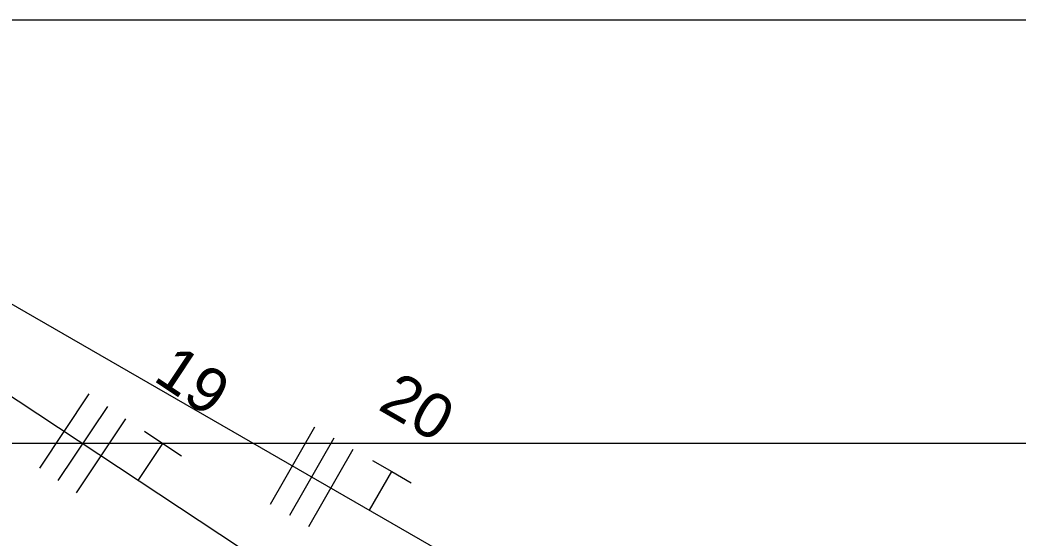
# Model space of a CAD drawing. Header units: millimetres. Extents: x 100 to 940, y 100 to 694.
# Drawn here: x 361.17 to 377.97, y 542.02 to 550.73 of the extents above; entities that cross this region are included whole.
import ezdxf

# ---------------------------------------------------------------- set-up
doc = ezdxf.new("R2010")
doc.units = ezdxf.units.MM
doc.layers.add('COTAS', color=5, linetype='Continuous', lineweight=5)
doc.layers.add('PAREDE', color=7, linetype='Continuous', lineweight=9)
doc.styles.get("Standard").update_dxf_attribs({"font": 'arial.ttf'})

msp = doc.modelspace()

# ---------------------------------------------------------------- linework, layer by layer
at = {"color": 2, "lineweight": 20}
for p, q in [((354.464, 549.728), (376.025, 537.329)), ((354.464, 548.723), (371.556, 537.458)), ((362.329, 544.442), (361.497, 543.194)), ((362.641, 544.234), (361.809, 542.986)), ((362.121, 542.778), (362.953, 544.026)), ((363.265, 543.819), (363.577, 543.611)), ((363.265, 543.819), (363.577, 543.611)), ((366.13, 543.885), (365.382, 542.585)), ((366.455, 543.698), (365.707, 542.398)), ((363.161, 542.986), (363.577, 543.611)), ((363.577, 543.611), (363.889, 543.403)), ((366.032, 542.211), (366.78, 543.511)), ((367.105, 543.324), (367.43, 543.137)), ((367.105, 543.324), (367.43, 543.137)), ((367.056, 542.487), (367.43, 543.137)), ((367.43, 543.137), (367.755, 542.95))]:
    msp.add_line(p, q, dxfattribs=at)
at = {"layer": 'PAREDE'}
for p, q in [((348.229, 550.734), (380.84, 550.734)), ((382.073, 543.609), (360.698, 543.609))]:
    msp.add_line(p, q, dxfattribs=at)

# ---------------------------------------------------------------- texts
at = {"layer": 'COTAS', "color": 2, "lineweight": 20, "char_height": 0.75, "attachment_point": 1}
for s, insert, rotation in [('19', (363.806, 545.307), 326.3318), ('20', (367.547, 544.844), 330.0988)]:
    msp.add_mtext_dynamic_manual_height_columns(s, width=1385.51337, gutter_width=0.75, heights=[0], dxfattribs=dict(at, insert=insert, rotation=rotation))

doc.saveas('drawing.dxf')
